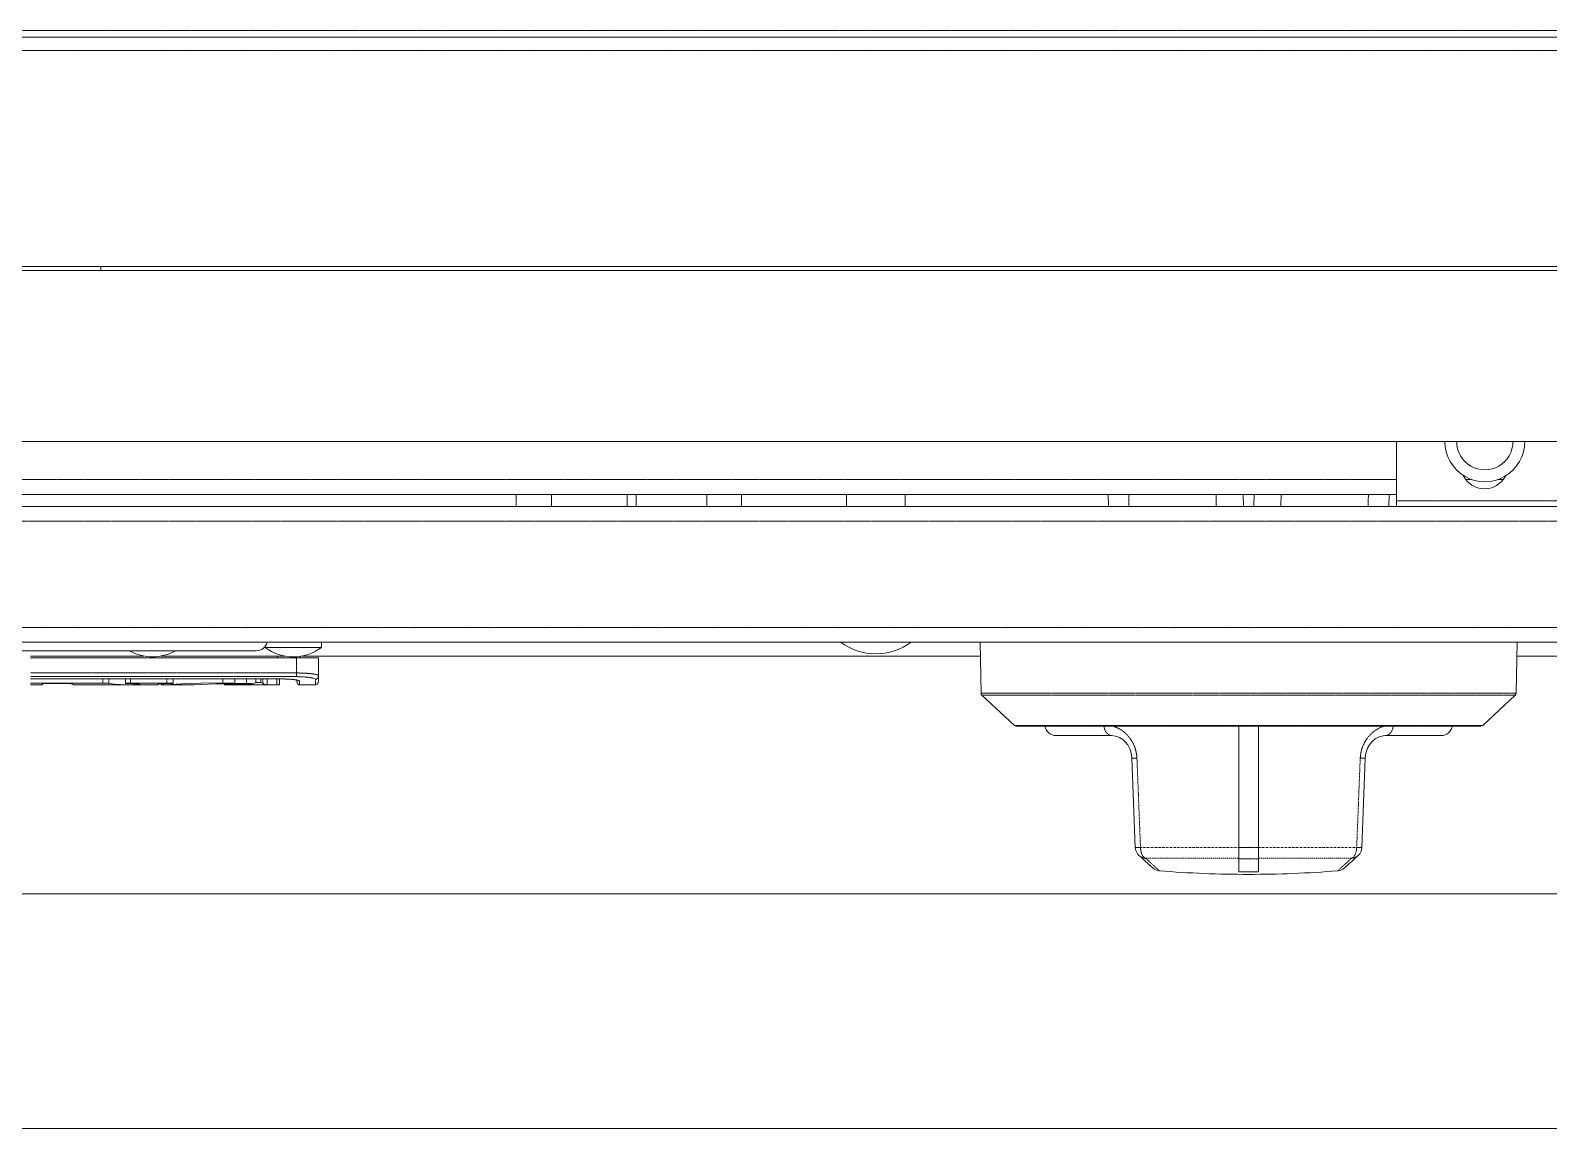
# Model space of a CAD drawing. Header units: millimetres. Extents: x 60499 to 556746, y 248297 to 497145.
# Drawn here: x 436475 to 443264, y 356384 to 361294 of the extents above; entities that cross this region are included whole.
import ezdxf

# ---------------------------------------------------------------- set-up
doc = ezdxf.new("R2010")
doc.units = ezdxf.units.MM
doc.linetypes.add('PHANTOM', pattern=[20, 10, -2, 2, -2, 2, -2])

msp = doc.modelspace()

# ---------------------------------------------------------------- linework, layer by layer
at = {"color": 7, "linetype": 'PHANTOM', "lineweight": 13, "ltscale": 0.03937}
for p, q in [((446581.8, 361294.4), (425972.6, 361294.4)), ((425998.6, 361205), (446555.7, 361205)), ((442584.2, 359286), (429986.9, 359286)), ((442584.2, 359191.1), (443371.1, 359191.1)), ((425618.2, 359099.5), (446953, 359099.5)), ((447372.9, 358625), (425198.2, 358625)), ((436474.5, 358421.4), (437664.7, 358421.4)), ((436474.5, 358404.8), (437664.7, 358404.8)), ((437600.4, 358394.5), (436474.5, 358394.5)), ((441922.4, 358331), (440725.9, 358331)), ((441922.4, 358322), (440729.9, 358322)), ((443119, 358331), (441922.4, 358331)), ((443115, 358322), (441922.4, 358322)), ((440875, 358186.7), (441922.4, 358186.7)), ((441922.4, 358186.7), (442969.9, 358186.7))]:
    msp.add_line(p, q, dxfattribs=at)
at = {"color": 7, "lineweight": 13, "ltscale": 0.03937}
for p, q in [((425972.6, 361264.6), (446581.8, 361264.6)), ((447203, 360220.2), (425367.7, 360220.2)), ((446555.7, 360237.9), (425998.6, 360237.9)), ((447203, 359456), (425367.7, 359456)), ((442584.2, 359219.6), (429986.9, 359219.6)), ((425618.2, 359165), (446953, 359165)), ((447346.8, 358558.7), (425224.3, 358558.7)), ((435086.8, 358520.2), (437484.4, 358520.2)), ((437664.7, 358488.4), (436474.5, 358488.4)), ((440723, 358496.8), (437688.4, 358496.8)), ((445604.2, 358496.8), (443121.9, 358496.8)), ((437600.4, 358394.4), (436474.5, 358394.4)), ((440883.6, 358183.3), (441922.4, 358183.3)), ((441922.4, 358183.3), (442961.3, 358183.3)), ((446368.7, 357433.5), (426217.2, 357433.5)), ((446368.7, 356383.7), (426217.2, 356383.7))]:
    msp.add_line(p, q, dxfattribs=at)
at = {"color": 7, "lineweight": 13, "ltscale": 0.00052751}
msp.add_line((436789.5, 360220.2), (436789.5, 360237.9), dxfattribs=at)
at = {"color": 7, "lineweight": 13, "ltscale": 0.007885}
msp.add_line((442584.2, 359456), (442584.2, 359191.1), dxfattribs=at)
at = {"color": 7, "linetype": 'PHANTOM', "lineweight": 13, "ltscale": 0.000816586}
msp.add_line((442921, 359286), (442893.6, 359286), dxfattribs=at)
at = {"color": 7, "linetype": 'PHANTOM', "lineweight": 13, "ltscale": 0.000716622}
msp.add_line((443060.9, 359286), (443036.8, 359286), dxfattribs=at)
at = {"color": 7, "linetype": 'PHANTOM', "lineweight": 13, "ltscale": 0.001625}
for p, q in [((438647.1, 359165), (438647.1, 359219.6)), ((441387.7, 359165), (441386.7, 359219.6)), ((442457.2, 359165), (442458.2, 359219.6))]:
    msp.add_line(p, q, dxfattribs=at)
at = {"color": 7, "lineweight": 13, "ltscale": 0.001625}
for p, q in [((438805, 359165), (438805, 359219.6)), ((439143.5, 359165), (439143.5, 359219.6)), ((439183.8, 359165), (439183.8, 359219.6)), ((439500, 359219.6), (439500, 359165)), ((439655.3, 359219.6), (439655.3, 359165)), ((440124.6, 359219.6), (440124.6, 359165)), ((440386.6, 359219.6), (440386.6, 359165)), ((441295.3, 359165), (441294.3, 359219.6)), ((441778, 359165), (441777.2, 359219.6)), ((441899.1, 359165), (441898.2, 359219.6)), ((441946.7, 359219.6), (441945.8, 359165)), ((442066.9, 359165), (442067.6, 359219.6)), ((442549.6, 359165), (442550.5, 359219.6))]:
    msp.add_line(p, q, dxfattribs=at)
at = {"color": 7, "lineweight": 13, "ltscale": 0.000775074}
msp.add_line((442584.2, 359191.1), (442584.2, 359165), dxfattribs=at)
at = {"color": 7, "lineweight": 13, "ltscale": 0.000133544}
msp.add_line((437524.3, 358539.8), (437524.3, 358535.3), dxfattribs=at)
at = {"color": 7, "lineweight": 13, "ltscale": 0.00375}
for p, q in [((437650.3, 358535.3), (437524.3, 358535.3)), ((437776.2, 358535.3), (437650.3, 358535.3))]:
    msp.add_line(p, q, dxfattribs=at)
at = {"color": 7, "lineweight": 13, "ltscale": 0.000694996}
msp.add_line((437776.2, 358558.7), (437776.2, 358535.3), dxfattribs=at)
at = {"color": 7, "lineweight": 13, "ltscale": 0.00678}
for p, q in [((440725.9, 358331), (440721.9, 358558.7)), ((443119, 358331), (443123, 358558.7))]:
    msp.add_line(p, q, dxfattribs=at)
at = {"color": 7, "lineweight": 13, "ltscale": 0.015116}
msp.add_line((436982.3, 358496.8), (436474.5, 358496.8), dxfattribs=at)
at = {"color": 7, "lineweight": 13, "ltscale": 0.016481}
msp.add_line((437612.2, 358496.8), (437058.5, 358496.8), dxfattribs=at)
at = {"color": 7, "linetype": 'PHANTOM', "lineweight": 13, "ltscale": 0.000249968}
msp.add_line((437579.2, 358488.4), (437579.2, 358496.8), dxfattribs=at)
at = {"color": 7, "lineweight": 13, "ltscale": 0.002916}
msp.add_line((437762.7, 358488.4), (437664.7, 358488.4), dxfattribs=at)
at = {"color": 7, "linetype": 'PHANTOM', "lineweight": 13, "ltscale": 0.001995}
msp.add_line((437664.7, 358488.4), (437664.7, 358421.4), dxfattribs=at)
at = {"color": 7, "lineweight": 13, "ltscale": 0.000213323}
msp.add_line((437681, 358488.4), (437681, 358495.6), dxfattribs=at)
at = {"color": 7, "lineweight": 13, "ltscale": 0.002354}
msp.add_line((437762.7, 358488.4), (437762.7, 358409.4), dxfattribs=at)
at = {"color": 7, "lineweight": 13, "ltscale": 0.007711}
msp.add_line((436733.6, 358375.5), (436474.5, 358375.5), dxfattribs=at)
at = {"color": 7, "lineweight": 13, "ltscale": 0.0016}
msp.add_line((436528.3, 358367.7), (436474.5, 358367.7), dxfattribs=at)
at = {"color": 7, "linetype": 'PHANTOM', "lineweight": 13, "ltscale": 7.76156e-05}
msp.add_line((436528.1, 358368.9), (436528.1, 358371.5), dxfattribs=at)
at = {"color": 7, "lineweight": 13, "ltscale": 3.58672e-05}
msp.add_line((436528.3, 358367.7), (436528.1, 358368.9), dxfattribs=at)
at = {"color": 7, "lineweight": 13, "ltscale": 1.66156e-06}
msp.add_line((436528.1, 358368.9), (436528.1, 358368.9), dxfattribs=at)
at = {"color": 7, "lineweight": 13, "ltscale": 8.17607e-05}
msp.add_line((436528.2, 358368.9), (436528.2, 358371.6), dxfattribs=at)
at = {"color": 7, "lineweight": 13, "ltscale": 8.84868e-06}
msp.add_line((436528.3, 358368), (436528.3, 358367.7), dxfattribs=at)
at = {"color": 7, "lineweight": 13, "ltscale": 4.37659e-05}
msp.add_line((436564.6, 358374), (436566.1, 358374), dxfattribs=at)
at = {"color": 7, "lineweight": 13, "ltscale": 0.000826175}
msp.add_line((436598.5, 358374.1), (436626.3, 358374), dxfattribs=at)
at = {"color": 7, "lineweight": 13, "ltscale": 0.000143495}
msp.add_line((436626.3, 358374), (436631.1, 358374), dxfattribs=at)
at = {"color": 7, "lineweight": 13, "ltscale": 5.01017e-05}
msp.add_line((436665.7, 358369.8), (436665.7, 358371.5), dxfattribs=at)
at = {"color": 7, "lineweight": 13, "ltscale": 0.00197}
msp.add_line((436732.3, 358367.7), (436666.1, 358367.7), dxfattribs=at)
at = {"color": 7, "lineweight": 13, "ltscale": 2.026e-05}
msp.add_line((436732.3, 358367.7), (436732.3, 358368.3), dxfattribs=at)
at = {"color": 7, "lineweight": 13, "ltscale": 0.001936}
msp.add_line((436798.6, 358375.5), (436733.6, 358375.5), dxfattribs=at)
at = {"color": 7, "lineweight": 13, "ltscale": 7.15884e-05}
msp.add_line((436748.2, 358368.1), (436750.6, 358368), dxfattribs=at)
at = {"color": 7, "lineweight": 13, "ltscale": 0.000263362}
msp.add_line((436750.6, 358368), (436759.5, 358367.8), dxfattribs=at)
at = {"color": 7, "lineweight": 13, "ltscale": 0.000449579}
msp.add_line((436759.5, 358367.8), (436774.6, 358367.7), dxfattribs=at)
at = {"color": 7, "lineweight": 13, "ltscale": 0.00457}
msp.add_line((436928.1, 358367.7), (436774.6, 358367.7), dxfattribs=at)
at = {"color": 7, "linetype": 'PHANTOM', "lineweight": 13, "ltscale": 0.000563073}
msp.add_line((436798.6, 358375.5), (436798.6, 358394.4), dxfattribs=at)
at = {"color": 7, "lineweight": 13, "ltscale": 9.06817e-05}
msp.add_line((436801.7, 358375.5), (436798.6, 358375.5), dxfattribs=at)
at = {"color": 7, "linetype": 'PHANTOM', "lineweight": 13, "ltscale": 0.000597736}
msp.add_line((436825.6, 358374.3), (436825.6, 358394.4), dxfattribs=at)
at = {"color": 7, "lineweight": 13, "ltscale": 2.47009e-05}
msp.add_line((436826.4, 358374.2), (436825.6, 358374.3), dxfattribs=at)
at = {"color": 7, "lineweight": 13, "ltscale": 0.000585962}
msp.add_line((436899.9, 358374.7), (436899.9, 358394.4), dxfattribs=at)
at = {"color": 7, "lineweight": 13, "ltscale": 9.04714e-05}
msp.add_line((436922.8, 358391.4), (436922.8, 358394.4), dxfattribs=at)
at = {"color": 7, "lineweight": 13, "ltscale": 0.000473984}
msp.add_line((436922.8, 358391.4), (436922.8, 358375.4), dxfattribs=at)
at = {"color": 7, "lineweight": 13, "ltscale": 0.00434}
msp.add_line((437068.6, 358375.5), (436922.8, 358375.5), dxfattribs=at)
at = {"color": 7, "lineweight": 13, "ltscale": 0.000168839}
msp.add_line((436933.7, 358367.7), (436928.1, 358367.7), dxfattribs=at)
at = {"color": 7, "lineweight": 13, "ltscale": 0.000203184}
msp.add_line((436940.6, 358367.8), (436933.7, 358367.7), dxfattribs=at)
at = {"color": 7, "lineweight": 13, "ltscale": 1.69815e-05}
msp.add_line((436935.1, 358373.2), (436935.6, 358373.2), dxfattribs=at)
at = {"color": 7, "lineweight": 13, "ltscale": 0.000201504}
msp.add_line((436947.3, 358367.9), (436940.6, 358367.8), dxfattribs=at)
at = {"color": 7, "linetype": 'PHANTOM', "lineweight": 13, "ltscale": 0.00015439}
msp.add_line((436940.7, 358367.8), (436940.7, 358373), dxfattribs=at)
at = {"color": 7, "lineweight": 13, "ltscale": 5.27449e-05}
msp.add_line((436966.5, 358370.2), (436966.5, 358368.4), dxfattribs=at)
at = {"color": 7, "lineweight": 13, "ltscale": 2.28706e-05}
msp.add_line((436966.6, 358367.7), (436966.5, 358368.4), dxfattribs=at)
at = {"color": 7, "lineweight": 13, "ltscale": 0.00235}
msp.add_line((437045.6, 358367.7), (436966.6, 358367.7), dxfattribs=at)
at = {"color": 7, "lineweight": 13, "ltscale": 1.92448e-06}
msp.add_line((437045.4, 358369.1), (437045.4, 358369.1), dxfattribs=at)
at = {"color": 7, "lineweight": 13, "ltscale": 2.64394e-06}
msp.add_line((437045.4, 358369), (437045.4, 358369.1), dxfattribs=at)
at = {"color": 7, "lineweight": 13, "ltscale": 4.18115e-05}
msp.add_line((437045.7, 358369.6), (437045.7, 358368.2), dxfattribs=at)
at = {"color": 7, "lineweight": 13, "ltscale": 0.000127717}
msp.add_line((437058.8, 358367.8), (437058.8, 358372.1), dxfattribs=at)
at = {"color": 7, "lineweight": 13, "ltscale": 0.004349}
msp.add_line((437206.7, 358367.7), (437060.6, 358367.7), dxfattribs=at)
at = {"color": 7, "lineweight": 13, "ltscale": 0.000481943}
msp.add_line((437084.8, 358375.5), (437068.6, 358375.5), dxfattribs=at)
at = {"color": 7, "linetype": 'PHANTOM', "lineweight": 13, "ltscale": 0.000550878}
msp.add_line((437084.8, 358375.9), (437084.8, 358394.4), dxfattribs=at)
at = {"color": 7, "lineweight": 13, "ltscale": 0.00024219}
msp.add_line((437093, 358375.5), (437084.8, 358375.5), dxfattribs=at)
at = {"color": 7, "lineweight": 13, "ltscale": 6.61313e-05}
msp.add_line((437085.3, 358373.5), (437087.5, 358373.5), dxfattribs=at)
at = {"color": 7, "lineweight": 13, "ltscale": 0.000135407}
msp.add_line((437112.4, 358389.8), (437112.4, 358394.4), dxfattribs=at)
at = {"color": 7, "lineweight": 13, "ltscale": 0.000436918}
msp.add_line((437112.4, 358389.8), (437112.4, 358375.2), dxfattribs=at)
at = {"color": 7, "lineweight": 13, "ltscale": 4.55961e-05}
msp.add_line((437334.9, 358394.4), (437334.9, 358392.9), dxfattribs=at)
at = {"color": 7, "lineweight": 13, "ltscale": 0.000493868}
msp.add_line((437334.9, 358392.9), (437334.9, 358376.3), dxfattribs=at)
at = {"color": 7, "lineweight": 13, "ltscale": 0.00013018}
msp.add_line((437342.2, 358368.5), (437342.2, 358372.8), dxfattribs=at)
at = {"color": 7, "lineweight": 13, "ltscale": 2.78292e-06}
msp.add_line((437342.3, 358368.4), (437342.2, 358368.5), dxfattribs=at)
at = {"color": 7, "lineweight": 13, "ltscale": 6.44235e-05}
msp.add_line((437344.4, 358368.4), (437342.3, 358368.4), dxfattribs=at)
at = {"color": 7, "lineweight": 13, "ltscale": 0.000400797}
msp.add_line((437357.9, 358368.2), (437344.4, 358368.4), dxfattribs=at)
at = {"color": 7, "linetype": 'PHANTOM', "lineweight": 13, "ltscale": 0.000136849}
msp.add_line((437344.6, 358368.2), (437344.6, 358372.8), dxfattribs=at)
at = {"color": 7, "lineweight": 13, "ltscale": 0.000135647}
msp.add_line((437357.9, 358368.2), (437357.9, 358372.8), dxfattribs=at)
at = {"color": 7, "lineweight": 13, "ltscale": 0.004233}
msp.add_line((437500.1, 358368.2), (437357.9, 358368.2), dxfattribs=at)
at = {"color": 7, "linetype": 'PHANTOM', "lineweight": 13, "ltscale": 0.000559289}
msp.add_line((437388.9, 358375.6), (437388.9, 358394.4), dxfattribs=at)
at = {"color": 7, "lineweight": 13, "ltscale": 1.55949e-05}
msp.add_line((437389.4, 358375.6), (437388.9, 358375.6), dxfattribs=at)
at = {"color": 7, "lineweight": 13, "ltscale": 0.001552}
msp.add_line((437441.5, 358374.4), (437389.4, 358375.6), dxfattribs=at)
at = {"color": 7, "lineweight": 13, "ltscale": 0.000152107}
msp.add_line((437441.5, 358389.3), (437441.5, 358394.4), dxfattribs=at)
at = {"color": 7, "lineweight": 13, "ltscale": 0.000412948}
msp.add_line((437441.5, 358389.3), (437441.5, 358375.4), dxfattribs=at)
at = {"color": 7, "lineweight": 13, "ltscale": 3.07579e-05}
msp.add_line((437441.5, 358374.4), (437441.5, 358375.4), dxfattribs=at)
at = {"color": 7, "lineweight": 13, "ltscale": 0.000491946}
msp.add_line((437483.5, 358394.4), (437483.5, 358377.9), dxfattribs=at)
at = {"color": 7, "lineweight": 13, "ltscale": 5.11742e-05}
msp.add_line((437505.9, 358378.4), (437504.2, 358378.8), dxfattribs=at)
at = {"color": 7, "linetype": 'PHANTOM', "lineweight": 13, "ltscale": 0.000474945}
msp.add_line((437505.7, 358378.4), (437505.7, 358394.4), dxfattribs=at)
at = {"color": 7, "lineweight": 13, "ltscale": 0.00013128}
msp.add_line((437515.2, 358373.9), (437511.5, 358376.3), dxfattribs=at)
at = {"color": 7, "linetype": 'PHANTOM', "lineweight": 13, "ltscale": 0.000610592}
msp.add_line((437514.8, 358373.9), (437514.8, 358394.4), dxfattribs=at)
at = {"color": 7, "lineweight": 13, "ltscale": 0.00051201}
msp.add_line((437533.4, 358394.4), (437533.4, 358377.2), dxfattribs=at)
at = {"color": 7, "lineweight": 13, "ltscale": 5.30453e-05}
msp.add_line((437533.4, 358377.2), (437533.4, 358375.4), dxfattribs=at)
at = {"color": 7, "lineweight": 13, "ltscale": 0.000222634}
msp.add_line((437533.4, 358375.4), (437533.4, 358367.9), dxfattribs=at)
at = {"color": 7, "lineweight": 13, "ltscale": 0.001282}
msp.add_line((437576.4, 358368.2), (437533.4, 358368.2), dxfattribs=at)
at = {"color": 7, "lineweight": 13, "ltscale": 0.000494889}
msp.add_line((437576.4, 358394.4), (437576.4, 358377.8), dxfattribs=at)
at = {"color": 7, "lineweight": 13, "ltscale": 7.01664e-05}
msp.add_line((437576.4, 358377.8), (437576.4, 358375.4), dxfattribs=at)
at = {"color": 7, "lineweight": 13, "ltscale": 0.000213623}
msp.add_line((437576.4, 358375.4), (437576.4, 358368.2), dxfattribs=at)
at = {"color": 7, "lineweight": 13, "ltscale": 0.000773152}
msp.add_line((437588.8, 358368.4), (437588.8, 358394.4), dxfattribs=at)
at = {"color": 7, "lineweight": 13, "ltscale": 0.000339598}
msp.add_line((437588.8, 358394.4), (437600.2, 358394.4), dxfattribs=at)
at = {"color": 7, "linetype": 'PHANTOM', "lineweight": 13, "ltscale": 2.64343e-06}
msp.add_line((437600.4, 358394.4), (437600.4, 358394.5), dxfattribs=at)
at = {"color": 7, "linetype": 'PHANTOM', "lineweight": 13, "ltscale": 0.000496331}
msp.add_line((437664.7, 358421.4), (437664.7, 358404.8), dxfattribs=at)
at = {"color": 7, "linetype": 'PHANTOM', "lineweight": 13, "ltscale": 0.000517903}
msp.add_line((437678.7, 358367.7), (437678.8, 358385.1), dxfattribs=at)
at = {"color": 7, "lineweight": 13, "ltscale": 0.002109}
msp.add_line((437749.5, 358367.7), (437678.7, 358367.7), dxfattribs=at)
at = {"color": 7, "linetype": 'PHANTOM', "lineweight": 13, "ltscale": 0.0007436}
msp.add_line((437749.6, 358392.6), (437749.5, 358367.7), dxfattribs=at)
at = {"color": 7, "lineweight": 13, "ltscale": 0.005906}
for p, q in [((440875, 358186.7), (440729.9, 358322)), ((442969.9, 358186.7), (443115, 358322))]:
    msp.add_line(p, q, dxfattribs=at)
at = {"color": 7, "lineweight": 13, "ltscale": 0.016151}
for p, q in [((441878.8, 358183.3), (441878.8, 357640.7)), ((441966.1, 358183.3), (441966.1, 357640.7))]:
    msp.add_line(p, q, dxfattribs=at)
at = {"color": 7, "lineweight": 13, "ltscale": 0.007428}
for p, q in [((441061.6, 358141.3), (441311.1, 358141.3)), ((442533.8, 358141.3), (442783.3, 358141.3))]:
    msp.add_line(p, q, dxfattribs=at)
at = {"color": 7, "lineweight": 13, "ltscale": 0.011891}
for p, q in [((441415.9, 357640.7), (441400.6, 358039.8)), ((442429, 357640.7), (442444.3, 358039.8))]:
    msp.add_line(p, q, dxfattribs=at)
at = {"color": 7, "lineweight": 13, "ltscale": 0.01189}
msp.add_line((441400.6, 358039.8), (441415.9, 357640.7), dxfattribs=at)
at = {"color": 7, "linetype": 'PHANTOM', "lineweight": 13, "ltscale": 0.011892}
for p, q in [((441423.2, 358040), (441439, 357640.8)), ((442405.9, 357640.8), (442421.7, 358040))]:
    msp.add_line(p, q, dxfattribs=at)
at = {"color": 7, "linetype": 'PHANTOM', "lineweight": 13, "ltscale": 0.013092}
for p, q in [((441878.8, 357640.8), (441439, 357640.8)), ((442405.9, 357640.8), (441966.1, 357640.8))]:
    msp.add_line(p, q, dxfattribs=at)
at = {"color": 7, "lineweight": 13, "ltscale": 0.001497}
for p, q in [((441878.8, 357590.4), (441878.8, 357640.7)), ((441966.1, 357590.4), (441966.1, 357640.7))]:
    msp.add_line(p, q, dxfattribs=at)
at = {"color": 7, "linetype": 'PHANTOM', "lineweight": 13, "ltscale": 0.0026}
for p, q in [((441966.1, 357640.7), (441878.8, 357640.7)), ((441966.1, 357590.4), (441878.8, 357590.4))]:
    msp.add_line(p, q, dxfattribs=at)
at = {"color": 7, "linetype": 'PHANTOM', "lineweight": 13, "ltscale": 0.012417}
for p, q in [((441461.6, 357592.9), (441878.8, 357592.9)), ((441966.1, 357592.9), (442383.2, 357592.9))]:
    msp.add_line(p, q, dxfattribs=at)
at = {"color": 7, "lineweight": 13, "ltscale": 0.001733}
for p, q in [((441878.8, 357532.2), (441878.8, 357590.4)), ((441966.1, 357532.2), (441966.1, 357590.4))]:
    msp.add_line(p, q, dxfattribs=at)
at = {"color": 7, "lineweight": 13, "ltscale": 0.0026}
msp.add_line((441966.1, 357532.2), (441878.8, 357532.2), dxfattribs=at)
at = {"color": 7, "lineweight": 13, "ltscale": 0.03937}
for points in [[(436528, 358371.4), (436528, 358371.5), (436528.3, 358371.6), (436530, 358372.1), (436543.2, 358373.4), (436564.6, 358374)], [(436631.1, 358374), (436656.2, 358373), (436663.1, 358372.2), (436665.5, 358371.6), (436665.9, 358371.4), (436666, 358371.3), (436666, 358371.2)], [(436666.1, 358367.7), (436666, 358367.7), (436666, 358367.7), (436665.8, 358367.9), (436665.7, 358368.3), (436665.8, 358369.8)], [(436922.8, 358375.5), (436905.7, 358375.3), (436900.4, 358374.9), (436900.1, 358374.8), (436900, 358374.8)], [(436900, 358374.8), (436900, 358374.7), (436900.1, 358374.7), (436900.4, 358374.6), (436903.1, 358374.2)], [(436935.6, 358373.2), (436963.1, 358370.9), (436966.1, 358370.3), (436966.8, 358370.1)], [(437045.4, 358369.1), (437045.9, 358369.9), (437047.4, 358370.4), (437058.2, 358372.1)], [(437334.9, 358376.3), (437237.7, 358375.3), (437151.6, 358372.3), (437077.2, 358368.4), (437060.6, 358367.7)], [(437087.5, 358373.5), (437100.9, 358373.7), (437111, 358374.2), (437112.2, 358374.5), (437112.4, 358374.6), (437112.4, 358374.7)], [(437112.4, 358374.7), (437112.3, 358374.7), (437112, 358374.8), (437110.1, 358375.1), (437093, 358375.5)], [(437206.7, 358367.7), (437236.2, 358369.7), (437303.2, 358372.5), (437328, 358372.8)], [(437328, 358372.8), (437367.7, 358372.7), (437438.2, 358370.9), (437506.3, 358368)], [(437483.5, 358377.9), (437476.7, 358376), (437462.4, 358374.7), (437441.5, 358374.4)], [(437504.2, 358378.8), (437495, 358379.2), (437483.5, 358377.9)], [(437588.6, 358368.4), (437588.6, 358368.4), (437588.3, 358368.4), (437576.4, 358368.2)], [(437665.8, 358389.7), (437644.9, 358392.5), (437604.1, 358394.4), (437600.2, 358394.4)], [(437672.1, 358388), (437649.8, 358392.1), (437611.9, 358394.3), (437600.4, 358394.4)], [(437665.6, 358388.9), (437665.6, 358384.9), (437665.6, 358384.5), (437665.7, 358385.2), (437665.7, 358389.8)], [(437665.6, 358389.8), (437665.9, 358381.4), (437668.6, 358373.8), (437674.1, 358368.7), (437678.7, 358367.7)], [(437762.7, 358409.3), (437762.6, 358384.9), (437761.5, 358377.7), (437757.3, 358370.9), (437750.9, 358367.8), (437749.5, 358367.7)], [(441311.1, 358141.3), (441327.6, 358139.3), (441345.2, 358132.9), (441359.5, 358123.8), (441372.2, 358111.9), (441381.9, 358099.2), (441392.3, 358079.2), (441398.7, 358057.2), (441400.6, 358039.8)], [(442444.3, 358039.8), (442447.4, 358062.9), (442454.7, 358084.3), (442462.9, 358099.2), (442475.5, 358115), (442489, 358126.4), (442506.8, 358136.1), (442524, 358140.6), (442533.8, 358141.3)]]:
    msp.add_lwpolyline(points, dxfattribs=at)
at = {"color": 7, "linetype": 'PHANTOM', "lineweight": 13, "ltscale": 0.03937}
for points in [[(437678.8, 358385.1), (437678.6, 358385.7), (437678.3, 358386), (437677.1, 358386.8), (437674.2, 358388), (437664.6, 358390.2), (437635.6, 358393.4), (437600.4, 358394.5)], [(437762.7, 358409.4), (437762.5, 358410), (437762.3, 358410.4), (437761.3, 358411.3), (437758.8, 358412.5), (437750.4, 358414.9), (437736.2, 358417.4), (437718.5, 358419.3), (437664.7, 358421.4)], [(437749.6, 358392.6), (437749.4, 358393.5), (437748.9, 358394.1), (437747.3, 358395.2), (437743.4, 358396.9), (437730.5, 358400), (437700.4, 358403.5), (437664.7, 358404.8)], [(441317.3, 358183.3), (441340.5, 358173.6), (441352.1, 358166.7), (441363.8, 358158.3), (441375.5, 358148), (441387.1, 358135.4), (441398.4, 358119.7), (441409, 358100.2), (441413.8, 358088.3), (441418, 358074.8), (441422.1, 358053.6), (441423.2, 358040)], [(442421.7, 358040), (442424.2, 358063.1), (442427.8, 358078.1), (442432.3, 358091.5), (442442.9, 358113.9), (442454.2, 358130.8), (442465.9, 358144.5), (442476.6, 358154.6), (442487.4, 358163.1), (442500.2, 358171.2), (442512.8, 358177.7), (442527.5, 358183.3)], [(441423.2, 358040), (441402.5, 358039.7), (441400.8, 358039.7), (441400.7, 358039.8), (441400.6, 358039.8), (441400.6, 358039.8)], [(442421.7, 358040), (442443.3, 358039.7), (442444.2, 358039.8), (442444.2, 358039.8), (442444.3, 358039.8)], [(441415.9, 357640.7), (441415.9, 357640.6), (441416, 357640.6), (441416.9, 357640.5), (441438.5, 357640.8), (441439, 357640.8)], [(442405.9, 357640.8), (442427.9, 357640.5), (442428.9, 357640.6), (442428.9, 357640.6), (442429, 357640.7)]]:
    msp.add_lwpolyline(points, dxfattribs=at)
at = {"color": 7, "lineweight": 13, "ltscale": 0.03937}
for centre, radius, start, end in [((442978.9, 359454.8), 178.5, 179.62262, 0.37738), ((442978.9, 359454.8), 125.6, 179.46356, 0.53643), ((442977.3, 359349.4), 105, 205.13062, 333.04337), ((437020.4, 358703.3), 210, 240.69214, 270), ((437020.4, 358703.3), 210, 270, 299.30779), ((437484.4, 358570.6), 50.4, 269.99993, 346.3112), ((437650.3, 358703.3), 210, 233.1301, 270), ((437650.3, 358703.3), 210, 270, 306.8699), ((440255.6, 358770.8), 264.1, 233.40534, 270), ((440255.6, 358770.8), 264.1, 270, 306.59466), ((436529.2, 358370.4), 1.61, 142.6338, 175.97037), ((436531.2, 358370.8), 3.58, 184.19574, 211.34244), ((436596.2, 354936.1), 3438, 89.96028, 90.50086), ((436660.2, 358368.5), 6.4, 359.99978, 25.10536), ((436665.8, 358368.4), 0.788, 296.71881, 10.0525), ((436734.6, 358041.3), 327, 87.62069, 90.40233), ((436804.4, 358128.5), 247, 86.91769, 90.6315), ((436809.8, 358255.9), 119.5, 82.40609, 86.2341), ((436929.7, 359181.8), 814.2, 262.7121, 269.88383), ((436964.3, 359846.1), 1473.1, 267.61946, 268.86119), ((436985.7, 357341.7), 1026.9, 91.07195, 92.14349), ((436953.3, 358369.8), 13.5, 350.89654, 1.16142), ((437047.4, 358368.6), 2.02, 169.76012, 207.89211), ((437045.1, 358368), 0.586, 323.36122, 15.03943), ((437094.1, 357935), 438.6, 91.15452, 94.69197), ((437060, 358372.5), 4.87, 255.61011, 277.17154), ((437334.6, 356150.1), 2226.2, 88.60424, 89.9942), ((437503.4, 358363.5), 15.2, 57.93739, 80.83971), ((437521.9, 359038.9), 671.1, 268.67207, 270.98197), ((437526.2, 358390.5), 20, 236.4227, 246.47454), ((437540.5, 358421.6), 54.1, 245.75107, 262.45016), ((440738.5, 358331.2), 12.6, 181, 227), ((443106.4, 358331.2), 12.6, 313, 359), ((440883.6, 358195.9), 12.6, 227, 270), ((441061.6, 358191.7), 50.4, 189.59406, 270), ((442783.3, 358191.7), 50.4, 270, 350.40593), ((442961.3, 358195.9), 12.6, 270, 313), ((441466.3, 357642.6), 50.4, 182.19147, 227.51897), ((441466.3, 357642.6), 50.4, 182.1704, 227.49594), ((442378.6, 357642.6), 50.4, 312.49999, 357.8085), ((451716.2, 368827.1), 15221.2, 227.49654, 227.80994), ((441527.5, 357586.7), 50.4, 227.85864, 265.45943), ((442317.3, 357586.7), 50.4, 274.54056, 312.14136), ((432128.7, 368827.1), 15221.2, 312.19006, 312.50344), ((441922.4, 362559.6), 5038.9, 265.45972, 270), ((441922.4, 362559.6), 5038.9, 270, 274.54028)]:
    msp.add_arc(centre, radius, start, end, dxfattribs=at)
at = {"color": 7, "linetype": 'PHANTOM', "lineweight": 13, "ltscale": 0.03937}
for centre, radius, start, end in [((437679, 358396.4), 11.3, 223.96457, 268.7739), ((452506.1, 369650.2), 16351.1, 227.51049, 227.80408), ((431346.4, 369641.9), 16339.8, 312.196, 312.48979), ((442380.2, 357641), 48.2, 273.64268, 312.40161)]:
    msp.add_arc(centre, radius, start, end, dxfattribs=at)
for centre, major_axis, ratio, start_param, end_param in [((437749.6, 358409.4), (0, -16.7), 0.781629, 6.283149, 7.853946), ((441311.1, 358191.7), (0, -50.4), 0.710181, 4.879767, 6.283157), ((442533.8, 358191.7), (0, -50.4), 0.710166, 0, 1.403348), ((441466.3, 357642.6), (0, 50.4), 0.541983, 1.605703, 2.972054), ((442378.6, 357642.6), (0, 50.4), 0.541983, 3.311131, 4.677482), ((441466.3, 357642.6), (-34, -37.1), 0.973066, 6.283185, 6.945703)]:
    msp.add_ellipse(centre, major_axis=major_axis, ratio=ratio, start_param=start_param, end_param=end_param, dxfattribs=at)

doc.saveas('drawing.dxf')
